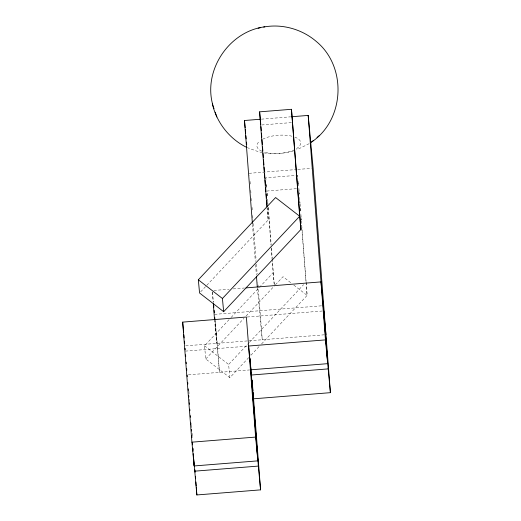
<?xml version="1.0" encoding="UTF-8"?>
<svg xmlns="http://www.w3.org/2000/svg" width="521" height="521" viewBox="0 0 521 521"><rect width="100%" height="100%" fill="white"/><g stroke="black" fill="none" stroke-linecap="round" stroke-linejoin="round"><path stroke-width="0.39" stroke-dasharray="2.6 1.95" d="M200.676 291.819L206.218 285.912M206.772 285.326L268.159 219.973L267.221 207.801M248.764 357.556L229.865 377.679L205.762 358.976L204.525 345.781L230.582 318.038M231.135 317.445L258.299 288.523M259.399 287.358L273.115 272.757L272.236 261.399M205.762 358.976L243.926 318.344M246.14 315.986L274.352 285.951M275.433 284.798L283.027 276.716L291.272 283.111M229.865 377.679L228.621 364.479L248.81 342.994M249.357 342.408L303.671 284.59M250.985 355.185L259.321 346.309M261.549 343.945L307.13 295.42L306.133 282.454M309.155 143.672L296.599 149.918M293.401 150.96C283.808 153.63 273.623 154.385 263.769 152.868M261.412 119.159L290.444 116.841M261.646 124.975L291.91 122.559M297.016 169.494L249.435 173.291L249.624 175.727M297.823 169.429L311.532 168.335M265.931 179.439L265.808 177.817L296.866 175.336M296.514 188.661L267.045 191.012L267.423 195.883M213.903 290.451L229.168 289.233M233.18 288.914L244.427 288.015M214.528 314.358L323.228 305.677M247.156 317.015L322.108 311.03M185.704 345.833L324.342 334.808M185.398 351.121L249.103 346.035M188.426 374.833L249.741 369.936M262.447 152.646L257.641 151.435L247.286 147.651M293.811 285.085L307.13 295.42L301.529 225.508M204.525 345.781L228.621 364.479M297.81 176.827L297.66 175.277L297.784 176.893M298.246 181.484L298.611 185.365M265.808 177.817L265.951 179.374M266.394 184.03L266.752 187.912M266.993 207.553L268.159 219.973M273.115 272.757L274.209 284.401M257.361 287.781L262.245 339.77L257.862 282.844M212.444 292.164L213.408 302.467M214.528 319.575L216.756 343.352L215.023 320.799M298.898 188.472L299.334 194.144M299.588 197.381L300.024 203.053M300.083 203.861L300.643 211.155M300.897 214.398L301.333 220.07M301.392 220.878L306.068 281.646M298.286 183.379L298.474 185.808M298.911 191.481L299.093 193.91M299.595 200.39L299.783 202.819M300.22 208.491L300.402 210.927M300.904 217.407L301.092 219.836M267.67 199.126L268.048 203.998M268.295 207.241L271.167 244.57M271.415 247.814L272.229 258.364M272.294 259.178L274.228 284.329M266.368 185.124L266.557 187.553M266.993 193.239L267.182 195.668M267.683 202.161L267.807 203.783M268.12 207.84L270.992 245.17M271.239 248.413L272.177 260.585M250.06 181.406L250.308 184.655M250.744 190.334L250.933 192.77M251.369 198.449L251.558 200.885M252.06 207.378L252.242 209.807M252.678 215.492L252.867 217.921M253.304 223.607L256.117 260.122M256.43 264.18L257.179 273.916M252.47 224.382L255.323 261.47M255.57 264.688L256.378 275.14M212.412 292.118L213.18 302.115M188.876 391.121L189.123 394.364M189.501 399.236L189.69 401.665M191.5 425.188L191.682 427.624M192.119 433.303L192.308 435.738M294.808 137.095A21.98 9.111 -4.4 0 1 294.365 149.807A21.98 9.111 -4.4 0 1 263.919 152.008M261.783 151.194A21.98 9.111 -4.4 0 1 259.92 140.924M262.714 139.179A21.98 9.111 -4.4 0 1 292.515 136.352M217.25 343.365L215.095 320.376L219.484 372.352L217.25 343.365"/><path stroke-width="0.78" d="M198.325 279.803L275.596 197.544L299.692 216.248L300.936 229.442L223.665 311.701L199.569 292.997L198.325 279.803L222.428 298.507L223.665 311.701M222.428 298.507L299.692 216.248L291.467 109.299L259.614 111.839L266.915 206.778M313.141 140.709L311.304 142.22C344.609 120.143 347.253 67.163 316.553 41.68C302.258 29.261 282.349 23.549 263.678 27.033M317.009 137.498L319.178 135.707M264.811 26.812C227.729 31.429 201.099 73.292 214.02 108.733M258.116 28.193L260.292 27.75M252.411 223.574L244.479 120.507L260.604 119.224M291.252 116.776L308.185 115.421L313.141 168.205L330.412 392.665L253.564 398.806L251.337 375.029L328.178 368.888L330.412 392.665M246.036 287.885L320.995 281.9L325.951 334.684M182.669 322.115L246.381 317.029L255.616 437.08L257.849 460.857L194.144 465.95L191.91 442.166L182.669 322.115L183.639 332.424M327.689 363.665L325.456 339.887L248.608 346.022L250.842 369.799L327.689 363.665L323.228 305.677M191.91 442.166L255.616 437.08M194.633 471.173L258.338 466.087L260.572 489.864L196.866 494.95L193.695 459.001M246.687 147.384C229.416 138.918 216.606 122.474 212.327 103.744M215.193 112.171L216.821 116.991M291.467 109.299L300.936 229.442M259.614 111.839L260.78 124.259M244.479 120.507L245.157 127.71M245.306 129.306L245.678 133.304M245.905 135.707L246.205 138.905M246.505 142.103L246.733 144.499M213.558 304.056L213.857 307.227M214.157 310.399L214.378 312.776M183.861 334.801L184.16 337.973M184.46 341.138L184.681 343.515M323.717 310.9L328.178 368.888M308.185 115.421L325.456 339.887M260.975 126.662L261.288 130.719M261.477 133.148L261.789 137.205M261.978 139.641L262.35 144.512M262.538 146.948L262.851 151.005M263.033 153.434L263.346 157.492M263.535 159.927L263.913 164.799M264.095 167.234L264.407 171.292M264.596 173.721L264.909 177.778M265.098 180.214L265.469 185.085M265.658 187.514L265.97 191.572M266.159 194.007L266.472 198.065M266.661 200.5L267.032 205.372M256.501 276.749L257.289 286.986M252.144 380.278L252.451 384.309M252.639 386.725L252.945 390.75M253.069 392.359L260.572 489.864M249.663 353.284L249.787 354.892M250.093 358.917L250.34 362.141M250.529 364.557L258.338 466.087M249.539 352.886L249.728 355.302M249.976 358.526L250.223 361.75M250.412 364.166L257.849 460.857M214.776 317.582L214.899 319.191M213.304 303.652L214.528 319.575M194.932 469.805L195.121 472.234M195.427 476.292L195.616 478.727M195.87 481.971L196.176 486.028M196.306 487.649L196.866 494.95M192.887 448.457L193.011 450.079M193.324 454.136L193.571 457.379M185.092 348.328L185.215 349.949M185.593 354.821L185.717 356.442M186.153 362.121L186.277 363.743M186.655 368.608L186.779 370.229M187.15 375.1L187.273 376.722M187.716 382.394L187.84 384.023M188.211 388.887L188.335 390.509M188.713 395.374L188.836 396.995M189.273 402.674L189.397 404.296M189.774 409.167L189.898 410.789M190.269 415.654L190.399 417.275M190.836 422.954L190.96 424.576M191.331 429.447L191.461 431.069M191.832 435.934L191.956 437.555M192.334 442.42L192.516 444.856M192.77 448.099L193.017 451.349M193.206 453.778L194.144 465.95"/></g></svg>
